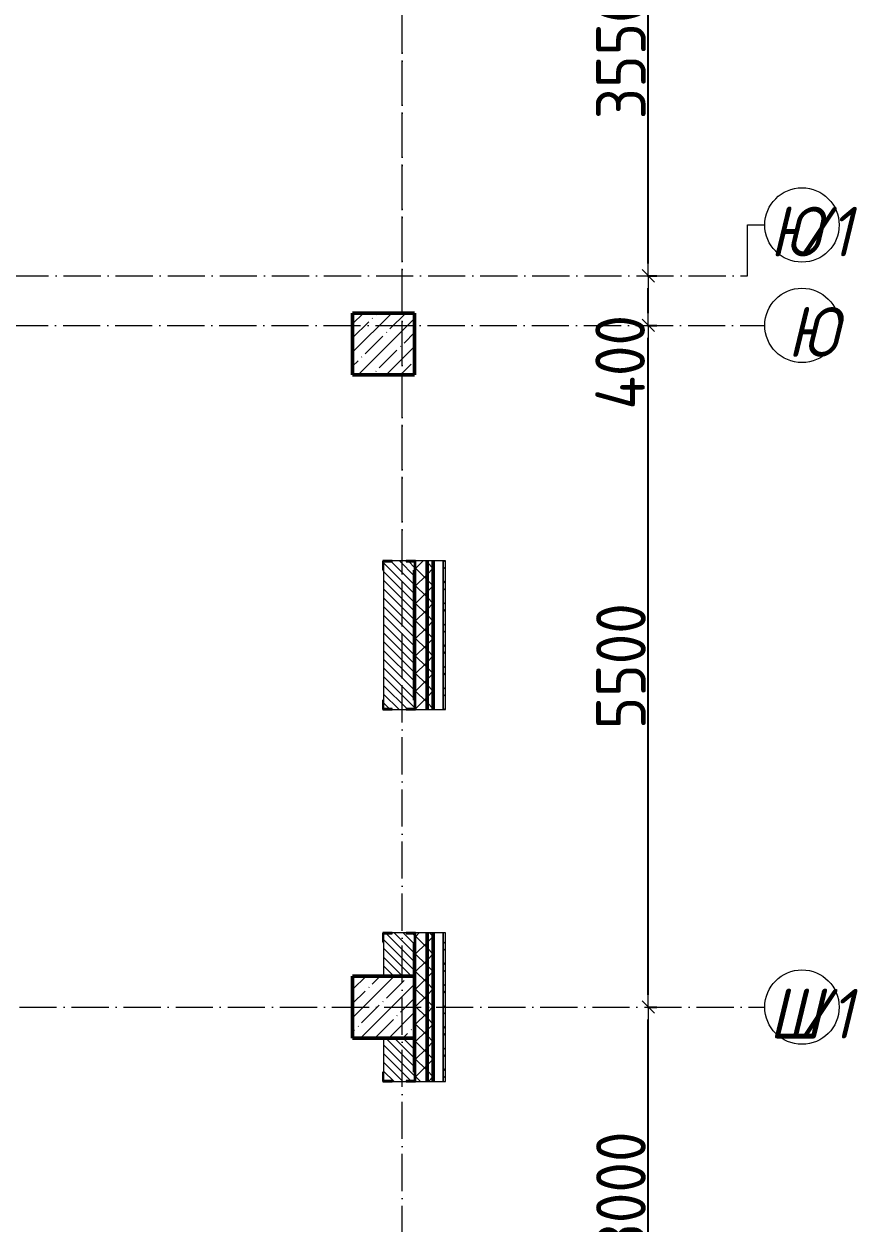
# Model space of a CAD drawing. Header units: millimetres. Extents: x -135211 to 49383, y -8033 to 228499.
# Drawn here: x -31843 to -25116, y 163513 to 173195 of the extents above; entities that cross this region are included whole.
import ezdxf

# ---------------------------------------------------------------- set-up
doc = ezdxf.new("R2010")
doc.units = ezdxf.units.MM
doc.linetypes.add('50_200_ШТРИХ_1Т_ш5_п1_п1_', pattern=[700, 500, -100, 0, -100])
for name, color, linetype, lineweight in [('A-____-____-DIMS', 7, 'Continuous', 9), ('A-GENM-____-MCUT', 7, 'Continuous', 25), ('A-GENM-____-OTLN-1', 7, 'Continuous', 25), ('A-WALL-____-MCUT-2', 7, 'Continuous', 50), ('A-WALL-____-MCUT-3', 7, 'Continuous', 9), ('A-WALL-____-PATT-1', 7, 'Continuous', 9), ('A-WALL-FNSH-MCUT-1', 7, 'Continuous', 9), ('S-COLS-____-MCUT', 7, 'Continuous', 50), ('S-COLS-____-OTLN', 7, 'Continuous', 9), ('S-GRID-____-IDEN', 7, 'Continuous', 9), ('S-GRID-____-OTLN', 7, 'Continuous', 9), ('S-GRID-____-OTLN-1', 7, '50_200_ШТРИХ_1Т_ш5_п1_п1_', 9)]:
    doc.layers.add(name, color=color, linetype=linetype, lineweight=lineweight)
doc.styles.add('ISOCPEUR_I', font='isocpeui.ttf', dxfattribs={"width": 0.9, "height": 2.5})
doc.styles.add('ISOCPEUR_I_9', font='isocpeui.ttf', dxfattribs={"width": 0.9, "height": 250})
doc.styles.add('СПДС', font='isocpeur.ttf', dxfattribs={"width": 0.9})
doc.dimstyles.new('Размера А3', dxfattribs={"dimtxt": 200, "dimasz": 100, "dimexe": 70, "dimexo": 100, "dimgap": 20, "dimtad": 1, "dimdec": 0, "dimrnd": 10, "dimzin": 0, "dimdsep": 46, "dimtxsty": 'СПДС', "dimblk": 'ARROWHEAD_6', "dimcen": 1, "dimclrd": 256, "dimclre": 256, "dimclrt": 256, "dimazin": 0, "dimtfac": 1, "dimtdec": 0, "dimtmove": 2, "dimatfit": 3, "dimfxl": 1, "dimtolj": 1, "dimtzin": 0, "dimarcsym": 0})
pattern_1 = [(45, (-129942.25, 127932.03), (-70.71068, 70.71068), []), (135, (-129942.25, 127932.03), (-70.71068, -70.71068), [])]
pattern_2 = [(135, (-129942.255, 127932.027), (-35.35534, -35.35534), [])]

# ---------------------------------------------------------------- blocks, each defined once
blk = doc.blocks.new('Ось сетки - Круг_Ø6_00__ISO-2_5_0_9K_-25732049-АР1_План отверстий 3 этажа в осях 1-64_Ю-ЯЯ')
at = {"layer": 'S-GRID-____-IDEN'}
blk.add_circle((0, 0), 3, dxfattribs=at)
blk = doc.blocks.new('BSC_Колонна _Прямоугольная - 500х500-V35-АР1_План отверстий 3 этажа в осях 1-64_А-ГГ')
at = {"layer": 'S-COLS-____-OTLN'}
h = blk.add_hatch(dxfattribs=at)
h.set_pattern_fill('FP_72', color=256, style=0, pattern_type=2)
h.set_pattern_definition([(45, (-101000, -37331.04), (-114.04925, 114.04925), []), (45, (-100885.95, -37331.04), (-114.04925, 114.04925), [201.613, -40.323, 3.353, -36.97])])
h.paths.add_polyline_path([(-250, -250), (250, -250), (250, 250), (-250, 250)], flags=0)
at = {"layer": 'S-COLS-____-MCUT'}
for p, q in [((250, 250), (-250, 250)), ((-250, 250), (-250, -250)), ((250, -250), (250, 250)), ((-250, -250), (250, -250))]:
    blk.add_line(p, q, dxfattribs=at)
blk = doc.blocks.new('BSC_Колонна _Прямоугольная - 500х500-V140-АР1_План отверстий 3 этажа в осях 1-64_А-ГГ')
at = {"layer": 'S-COLS-____-OTLN'}
h = blk.add_hatch(dxfattribs=at)
h.set_pattern_fill('FP_163', color=256, style=0, pattern_type=2)
h.set_pattern_definition([(45, (-101000, -42681.04), (-114.04925, 114.04925), []), (45, (-100885.95, -42681.04), (-114.04925, 114.04925), [201.613, -40.323, 3.353, -36.97])])
h.paths.add_polyline_path([(-250, -250), (250, -250), (250, 250), (-250, 250)], flags=0)
at = {"layer": 'S-COLS-____-MCUT'}
for p, q in [((250, 250), (-250, 250)), ((-250, 250), (-250, -250)), ((250, -250), (250, 250)), ((-250, -250), (250, -250))]:
    blk.add_line(p, q, dxfattribs=at)
blk = doc.blocks.new('Фахверк_СКБ_Уголок - 250_2700-27497298-АР1_План отверстий 3 этажа в осях 1-64_А-ГГ')
at = {"layer": 'A-GENM-____-MCUT'}
for p, q in [((200, 181), (125, 181)), ((125, 181), (125, 106)), ((125, 106), (131, 106)), ((131, 106), (131, 175)), ((131, 175), (200, 175)), ((200, 175), (200, 181)), ((131, -6), (125, -6)), ((125, -6), (125, -81)), ((125, -81), (200, -81)), ((131, -75), (131, -6)), ((200, -75), (131, -75)), ((200, -81), (200, -75))]:
    blk.add_line(p, q, dxfattribs=at)
blk = doc.blocks.new('Ось сетки - Круг_Ø6_00__ISO-2_5_0_9K_-25732049-АР1_План отверстий 3 этажа в осях 1-64_А-ГГ')
at = {"layer": 'S-GRID-____-IDEN'}
blk.add_circle((0, 0), 3, dxfattribs=at)
blk = doc.blocks.new('ARROWHEAD_6')
at = {"color": 0, "linetype": 'Continuous'}
for p, q in [((0, 0), (-1, 0)), ((-0.5, -0.5), (0.5, 0.5))]:
    blk.add_line(p, q, dxfattribs=at)
blk = doc.blocks.new('*D925')
at = {"layer": 'A-____-____-DIMS', "lineweight": -2, "transparency": 16777216}
for p, q in [((-26814.1, 171163.1), (-26738, 171163.1)), ((-26808, 170863.1), (-26808, 171063.1)), ((-26814.1, 170763.1), (-26738, 170763.1))]:
    blk.add_line(p, q, dxfattribs=at)
at = {"layer": 'Defpoints', "color": 0, "transparency": 16777216}
for p in [(-26914.1, 171163.1), (-26808, 171163.1), (-26914.1, 170763.1)]:
    blk.add_point(p, dxfattribs=at)
at = {"layer": 'A-____-____-DIMS', "lineweight": -2, "transparency": 16777216, "xscale": 100, "yscale": 100, "zscale": 100}
for p, rotation in [((-26808, 171163.1), 90), ((-26808, 170763.1), 270)]:
    blk.add_blockref('ARROWHEAD_6', p, dxfattribs=dict(at, rotation=rotation))
at = {"layer": 'A-____-____-DIMS', "transparency": 16777216, "insert": (-27234.6, 170083.4), "char_height": 400, "attachment_point": 1, "rotation": 90, "line_spacing_factor": 1.149209, "style": 'СПДС'}
blk.add_mtext('\\A1;400', dxfattribs=at)
blk = doc.blocks.new('*D926')
at = {"layer": 'A-____-____-DIMS', "lineweight": -2, "transparency": 16777216}
for p, q in [((-26814.1, 174713.1), (-26738, 174713.1)), ((-26808, 171263.1), (-26808, 174613.1)), ((-26814.1, 171163.1), (-26738, 171163.1))]:
    blk.add_line(p, q, dxfattribs=at)
at = {"layer": 'Defpoints', "color": 0, "transparency": 16777216}
for p in [(-26914.1, 174713.1), (-26808, 174713.1), (-26914.1, 171163.1)]:
    blk.add_point(p, dxfattribs=at)
at = {"layer": 'A-____-____-DIMS', "lineweight": -2, "transparency": 16777216, "xscale": 100, "yscale": 100, "zscale": 100}
for p, rotation in [((-26808, 174713.1), 90), ((-26808, 171163.1), 270)]:
    blk.add_blockref('ARROWHEAD_6', p, dxfattribs=dict(at, rotation=rotation))
at = {"layer": 'A-____-____-DIMS', "transparency": 16777216, "insert": (-27028, 172938.1), "char_height": 400, "attachment_point": 5, "rotation": 90, "style": 'СПДС'}
blk.add_mtext('\\A1;3550', dxfattribs=at)
blk = doc.blocks.new('*D951')
at = {"layer": 'A-____-____-DIMS', "lineweight": -2, "transparency": 16777216}
for p, q in [((-26814.1, 165263.1), (-26738, 165263.1)), ((-26808, 162363.1), (-26808, 165163.1)), ((-26814.1, 162263.1), (-26738, 162263.1))]:
    blk.add_line(p, q, dxfattribs=at)
at = {"layer": 'Defpoints', "color": 0, "transparency": 16777216}
for p in [(-26914.1, 165263.1), (-26808, 165263.1), (-26914.1, 162263.1)]:
    blk.add_point(p, dxfattribs=at)
at = {"layer": 'A-____-____-DIMS', "lineweight": -2, "transparency": 16777216, "xscale": 100, "yscale": 100, "zscale": 100}
for p, rotation in [((-26808, 165263.1), 90), ((-26808, 162263.1), 270)]:
    blk.add_blockref('ARROWHEAD_6', p, dxfattribs=dict(at, rotation=rotation))
at = {"layer": 'A-____-____-DIMS', "transparency": 16777216, "insert": (-27028, 163763.1), "char_height": 400, "attachment_point": 5, "rotation": 90, "style": 'СПДС'}
blk.add_mtext('\\A1;3000', dxfattribs=at)
blk = doc.blocks.new('*D952')
at = {"layer": 'A-____-____-DIMS', "lineweight": -2, "transparency": 16777216}
for p, q in [((-26814.1, 170763.1), (-26738, 170763.1)), ((-26808, 165363.1), (-26808, 170663.1)), ((-26814.1, 165263.1), (-26738, 165263.1))]:
    blk.add_line(p, q, dxfattribs=at)
at = {"layer": 'Defpoints', "color": 0, "transparency": 16777216}
for p in [(-26914.1, 170763.1), (-26808, 170763.1), (-26914.1, 165263.1)]:
    blk.add_point(p, dxfattribs=at)
at = {"layer": 'A-____-____-DIMS', "lineweight": -2, "transparency": 16777216, "xscale": 100, "yscale": 100, "zscale": 100}
for p, rotation in [((-26808, 170763.1), 90), ((-26808, 165263.1), 270)]:
    blk.add_blockref('ARROWHEAD_6', p, dxfattribs=dict(at, rotation=rotation))
at = {"layer": 'A-____-____-DIMS', "transparency": 16777216, "insert": (-27028, 168013.1), "char_height": 400, "attachment_point": 5, "rotation": 90, "style": 'СПДС'}
blk.add_mtext('\\A1;5500', dxfattribs=at)
blk = doc.blocks.new('*D953')
at = {"layer": 'A-____-____-DIMS', "lineweight": -2, "transparency": 16777216}
for p, q in [((-26814.1, 171163.1), (-26738, 171163.1)), ((-26808, 170863.1), (-26808, 171063.1)), ((-26814.1, 170763.1), (-26738, 170763.1))]:
    blk.add_line(p, q, dxfattribs=at)
at = {"layer": 'Defpoints', "color": 0, "transparency": 16777216}
for p in [(-26914.1, 171163.1), (-26808, 171163.1), (-26914.1, 170763.1)]:
    blk.add_point(p, dxfattribs=at)
at = {"layer": 'A-____-____-DIMS', "lineweight": -2, "transparency": 16777216, "xscale": 100, "yscale": 100, "zscale": 100}
for p, rotation in [((-26808, 171163.1), 90), ((-26808, 170763.1), 270)]:
    blk.add_blockref('ARROWHEAD_6', p, dxfattribs=dict(at, rotation=rotation))
at = {"layer": 'A-____-____-DIMS', "transparency": 16777216, "insert": (-27234.6, 170083.4), "char_height": 400, "attachment_point": 1, "rotation": 90, "line_spacing_factor": 1.149209, "style": 'СПДС'}
blk.add_mtext('\\A1;400', dxfattribs=at)
blk = doc.blocks.new('*D954')
at = {"layer": 'A-____-____-DIMS', "lineweight": -2, "transparency": 16777216}
for p, q in [((-26814.1, 174713.1), (-26738, 174713.1)), ((-26808, 171263.1), (-26808, 174613.1)), ((-26814.1, 171163.1), (-26738, 171163.1))]:
    blk.add_line(p, q, dxfattribs=at)
at = {"layer": 'Defpoints', "color": 0, "transparency": 16777216}
for p in [(-26914.1, 174713.1), (-26808, 174713.1), (-26914.1, 171163.1)]:
    blk.add_point(p, dxfattribs=at)
at = {"layer": 'A-____-____-DIMS', "lineweight": -2, "transparency": 16777216, "xscale": 100, "yscale": 100, "zscale": 100}
for p, rotation in [((-26808, 174713.1), 90), ((-26808, 171163.1), 270)]:
    blk.add_blockref('ARROWHEAD_6', p, dxfattribs=dict(at, rotation=rotation))
at = {"layer": 'A-____-____-DIMS', "transparency": 16777216, "insert": (-27028, 172938.1), "char_height": 400, "attachment_point": 5, "rotation": 90, "style": 'СПДС'}
blk.add_mtext('\\A1;3550', dxfattribs=at)

msp = doc.modelspace()

# ---------------------------------------------------------------- hatches: boundary and pattern name
at = {"layer": 'A-WALL-____-PATT-1'}
h = msp.add_hatch(dxfattribs=at)
h.set_pattern_fill('FP_1', color=256, style=0, pattern_type=2)
h.set_pattern_definition(pattern_1)
h.paths.add_polyline_path([(-28592.3, 125913.1), (-28592.3, 126863.1), (-28686.3, 126863.1), (-28686.3, 126788.1), (-28692.3, 126788.1), (-28692.3, 125913.1)], flags=0)
h.paths.add_polyline_path([(-28686.3, 128663.1), (-28592.3, 128663.1), (-28592.3, 129863.1), (-28686.3, 129863.1), (-28686.3, 129788.1), (-28692.3, 129788.1), (-28692.3, 128738.1), (-28686.3, 128738.1), (-28686.3, 128666.1)], flags=0)
h.paths.add_polyline_path([(-28592.3, 131663.1), (-28592.3, 132863.1), (-28686.3, 132863.1), (-28686.3, 132788.1), (-28692.3, 132788.1), (-28692.3, 131738.1), (-28686.3, 131738.1), (-28686.3, 131663.1)], flags=0)
h.paths.add_polyline_path([(-28592.3, 134663.1), (-28592.3, 135863.1), (-28686.3, 135863.1), (-28686.3, 135788.1), (-28692.3, 135788.1), (-28692.3, 134738.1), (-28686.3, 134738.1), (-28686.3, 134663.1)], flags=0)
h.paths.add_polyline_path([(-28686.3, 137663.1), (-28592.3, 137663.1), (-28592.3, 138863.1), (-28686.3, 138863.1), (-28686.3, 138788.1), (-28692.3, 138788.1), (-28692.3, 137738.1), (-28686.3, 137738.1), (-28686.3, 137669.1)], flags=0)
h.paths.add_polyline_path([(-28686.3, 143663.1), (-28592.3, 143663.1), (-28592.3, 144863.1), (-28686.3, 144863.1), (-28686.3, 144788.1), (-28692.3, 144788.1), (-28692.3, 143738.1), (-28686.3, 143738.1), (-28686.3, 143669.1)], flags=0)
h.paths.add_polyline_path([(-28686.3, 146663.1), (-28592.3, 146663.1), (-28592.3, 147863.1), (-28686.3, 147863.1), (-28686.3, 147788.1), (-28692.3, 147788.1), (-28692.3, 146738.1), (-28686.3, 146738.1), (-28686.3, 146669.1)], flags=0)
h.paths.add_polyline_path([(-28592.3, 149663.1), (-28592.3, 150863.1), (-28686.3, 150863.1), (-28686.3, 150788.1), (-28692.3, 150788.1), (-28692.3, 149738.1), (-28686.3, 149738.1), (-28686.3, 149663.1)], flags=0)
h.paths.add_polyline_path([(-28686.3, 152663.1), (-28592.3, 152663.1), (-28592.3, 153863.1), (-28686.3, 153863.1), (-28686.3, 153788.1), (-28692.3, 153788.1), (-28692.3, 152738.1), (-28686.3, 152738.1), (-28686.3, 152669.1)], flags=0)
h.paths.add_polyline_path([(-28592.3, 155663.1), (-28592.3, 156863.1), (-28686.3, 156863.1), (-28686.3, 156788.1), (-28692.3, 156788.1), (-28692.3, 155738.1), (-28686.3, 155738.1), (-28686.3, 155663.1)], flags=0)
h.paths.add_polyline_path([(-28592.3, 161663.1), (-28592.3, 162863.1), (-28686.3, 162863.1), (-28686.3, 162788.1), (-28692.3, 162788.1), (-28692.3, 161738.1), (-28686.3, 161738.1), (-28686.3, 161663.1)], flags=0)
h.paths.add_polyline_path([(-28686.3, 164663.1), (-28592.3, 164663.1), (-28592.3, 165863.1), (-28686.3, 165863.1), (-28686.3, 165788.1), (-28692.3, 165788.1), (-28692.3, 164738.1), (-28686.3, 164738.1), (-28686.3, 164669.1)], flags=0)
h.paths.add_polyline_path([(-28592.3, 167663.1), (-28592.3, 168863.1), (-28686.3, 168863.1), (-28686.3, 168788.1), (-28692.3, 168788.1), (-28692.3, 167738.1), (-28686.3, 167738.1), (-28686.3, 167663.1)], flags=0)
h.paths.add_polyline_path([(-28592.3, 173663.1), (-28592.3, 174728.1), (-28692.3, 174728.1), (-28692.3, 173738.1), (-28686.3, 173738.1), (-28686.3, 173663.1)], flags=0)
h = msp.add_hatch(dxfattribs=at)
h.set_pattern_fill('FP_1', color=256, style=0, pattern_type=2)
h.set_pattern_definition(pattern_1)
h.paths.add_polyline_path([(-28592.3, 125863.1), (-28542.3, 125863.1), (-28542.3, 126863.1), (-28592.3, 126863.1), (-28592.3, 125913.1)], flags=0)
h.paths.add_polyline_path([(-28592.3, 128663.1), (-28542.3, 128663.1), (-28542.3, 129863.1), (-28592.3, 129863.1), (-28592.3, 128666.1)], flags=0)
h.paths.add_polyline_path([(-28542.3, 131663.1), (-28542.3, 132863.1), (-28592.3, 132863.1), (-28592.3, 131663.1)], flags=0)
h.paths.add_polyline_path([(-28542.3, 134663.1), (-28542.3, 135863.1), (-28592.3, 135863.1), (-28592.3, 134663.1)], flags=0)
h.paths.add_polyline_path([(-28592.3, 137663.1), (-28542.3, 137663.1), (-28542.3, 138863.1), (-28592.3, 138863.1), (-28592.3, 138126.4)], flags=0)
h.paths.add_polyline_path([(-28592.3, 143663.1), (-28542.3, 143663.1), (-28542.3, 144863.1), (-28592.3, 144863.1), (-28592.3, 144146.6)], flags=0)
h.paths.add_polyline_path([(-28542.3, 146663.1), (-28542.3, 147863.1), (-28592.3, 147863.1), (-28592.3, 146663.1)], flags=0)
h.paths.add_polyline_path([(-28542.3, 149663.1), (-28542.3, 150863.1), (-28592.3, 150863.1), (-28592.3, 149663.1)], flags=0)
h.paths.add_polyline_path([(-28592.3, 152663.1), (-28542.3, 152663.1), (-28542.3, 153863.1), (-28592.3, 153863.1), (-28592.3, 152746.9)], flags=0)
h.paths.add_polyline_path([(-28592.3, 155663.1), (-28542.3, 155663.1), (-28542.3, 156863.1), (-28592.3, 156863.1), (-28592.3, 156187.1)], flags=0)
h.paths.add_polyline_path([(-28592.3, 161663.1), (-28542.3, 161663.1), (-28542.3, 162863.1), (-28592.3, 162863.1), (-28592.3, 162207.3)], flags=0)
h.paths.add_polyline_path([(-28542.3, 164663.1), (-28542.3, 165863.1), (-28592.3, 165863.1), (-28592.3, 164663.1)], flags=0)
h.paths.add_polyline_path([(-28592.3, 167663.1), (-28542.3, 167663.1), (-28542.3, 168863.1), (-28592.3, 168863.1), (-28592.3, 168227.5)], flags=0)
h.paths.add_polyline_path([(-28592.3, 173663.1), (-28542.3, 173663.1), (-28542.3, 174728.1), (-28592.3, 174728.1), (-28592.3, 174247.7)], flags=0)
h = msp.add_hatch(dxfattribs=at)
h.set_pattern_fill('FP_3', color=256, style=0, pattern_type=2)
h.set_pattern_definition([(45, (-129942.25, 127932.03), (-85.53659, 85.53659), []), (45, (-129885.23, 127932.03), (-85.53659, 85.53659), [])])
h.paths.add_polyline_path([(-28462.3, 125763.1), (-28442.3, 125763.1), (-28442.3, 126863.1), (-28462.3, 126863.1), (-28462.3, 125783.1)], flags=0)
h.paths.add_polyline_path([(-28442.3, 128663.1), (-28442.3, 129863.1), (-28462.3, 129863.1), (-28462.3, 128663.1)], flags=0)
h.paths.add_polyline_path([(-28462.3, 131663.1), (-28442.3, 131663.1), (-28442.3, 132863.1), (-28462.3, 132863.1), (-28462.3, 132106.2)], flags=0)
h.paths.add_polyline_path([(-28462.3, 134663.1), (-28442.3, 134663.1), (-28442.3, 135863.1), (-28462.3, 135863.1), (-28462.3, 134686.3)], flags=0)
h.paths.add_polyline_path([(-28442.3, 137663.1), (-28442.3, 138863.1), (-28462.3, 138863.1), (-28462.3, 137663.1)], flags=0)
h.paths.add_polyline_path([(-28442.3, 143663.1), (-28442.3, 144863.1), (-28462.3, 144863.1), (-28462.3, 143663.1)], flags=0)
h.paths.add_polyline_path([(-28442.3, 146663.1), (-28442.3, 147863.1), (-28462.3, 147863.1), (-28462.3, 146663.1)], flags=0)
h.paths.add_polyline_path([(-28442.3, 149663.1), (-28442.3, 150863.1), (-28462.3, 150863.1), (-28462.3, 149663.1)], flags=0)
h.paths.add_polyline_path([(-28462.3, 152663.1), (-28442.3, 152663.1), (-28442.3, 153863.1), (-28462.3, 153863.1), (-28462.3, 152746.9)], flags=0)
h.paths.add_polyline_path([(-28442.3, 155663.1), (-28442.3, 156863.1), (-28462.3, 156863.1), (-28462.3, 155663.1)], flags=0)
h.paths.add_polyline_path([(-28442.3, 161663.1), (-28442.3, 162863.1), (-28462.3, 162863.1), (-28462.3, 161663.1)], flags=0)
h.paths.add_polyline_path([(-28462.3, 164663.1), (-28442.3, 164663.1), (-28442.3, 165863.1), (-28462.3, 165863.1), (-28462.3, 164787.4)], flags=0)
h.paths.add_polyline_path([(-28442.3, 167663.1), (-28442.3, 168863.1), (-28462.3, 168863.1), (-28462.3, 167663.1)], flags=0)
h.paths.add_polyline_path([(-28442.3, 173663.1), (-28442.3, 174728.1), (-28462.3, 174728.1), (-28462.3, 173663.1)], flags=0)
h = msp.add_hatch(dxfattribs=at)
h.set_pattern_fill('FP_6', color=256, style=0, pattern_type=2)
h.set_pattern_definition(pattern_2)
h.paths.add_polyline_path([(-28942.3, 165513.1), (-28692.3, 165513.1), (-28692.3, 165857.1), (-28761.3, 165857.1), (-28761.3, 165863.1), (-28873.3, 165863.1), (-28873.3, 165857.1), (-28942.3, 165857.1), (-28942.3, 165788.1)], flags=0)
h.paths.add_polyline_path([(-28873.3, 167663.1), (-28761.3, 167663.1), (-28761.3, 167669.1), (-28692.3, 167669.1), (-28692.3, 168857.1), (-28761.3, 168857.1), (-28761.3, 168863.1), (-28873.3, 168863.1), (-28873.3, 168857.1), (-28942.3, 168857.1), (-28942.3, 167669.1), (-28873.3, 167669.1)], flags=0)
h = msp.add_hatch(dxfattribs=at)
h.set_pattern_fill('FP_6', color=256, style=0, pattern_type=2)
h.set_pattern_definition(pattern_2)
h.paths.add_polyline_path([(-28761.3, 162513.1), (-28692.3, 162513.1), (-28692.3, 162857.1), (-28761.3, 162857.1), (-28761.3, 162863.1), (-28873.3, 162863.1), (-28873.3, 162857.1), (-28942.3, 162857.1), (-28942.3, 162513.1)], flags=0)
h.paths.add_polyline_path([(-28761.3, 164663.1), (-28761.3, 164669.1), (-28692.3, 164669.1), (-28692.3, 165013.1), (-28942.3, 165013.1), (-28942.3, 164669.1), (-28873.3, 164669.1), (-28873.3, 164663.1)], flags=0)

# ---------------------------------------------------------------- linework, layer by layer
at = {"layer": 'A-WALL-____-MCUT-2'}
for p, q in [((-28592.3, 167663.1), (-28592.3, 168863.1)), ((-28542.3, 167663.1), (-28542.3, 168863.1)), ((-28692.3, 168788.1), (-28692.3, 167738.1)), ((-28592.3, 164663.1), (-28592.3, 165863.1)), ((-28542.3, 164663.1), (-28542.3, 165863.1)), ((-28692.3, 165788.1), (-28692.3, 165513.1)), ((-28692.3, 165013.1), (-28692.3, 164738.1))]:
    msp.add_line(p, q, dxfattribs=at)
at = {"layer": 'A-WALL-____-MCUT-3'}
for p, q in [((-28761.3, 168863.1), (-28873.3, 168863.1)), ((-28462.3, 168863.1), (-28686.3, 168863.1)), ((-28462.3, 167663.1), (-28462.3, 168863.1)), ((-28942.3, 168788.1), (-28942.3, 167738.1)), ((-28873.3, 167663.1), (-28761.3, 167663.1)), ((-28686.3, 167663.1), (-28462.3, 167663.1)), ((-28761.3, 165863.1), (-28873.3, 165863.1)), ((-28462.3, 165863.1), (-28686.3, 165863.1)), ((-28462.3, 164663.1), (-28462.3, 165863.1)), ((-28942.3, 165788.1), (-28942.3, 165513.1)), ((-28942.3, 165013.1), (-28942.3, 164738.1)), ((-28873.3, 164663.1), (-28761.3, 164663.1)), ((-28686.3, 164663.1), (-28462.3, 164663.1))]:
    msp.add_line(p, q, dxfattribs=at)
at = {"layer": 'A-WALL-FNSH-MCUT-1'}
for p, q in [((-28442.3, 168863.1), (-28462.3, 168863.1)), ((-28462.3, 168863.1), (-28462.3, 167663.1)), ((-28442.3, 167663.1), (-28442.3, 168863.1)), ((-28462.3, 167663.1), (-28442.3, 167663.1)), ((-28442.3, 165863.1), (-28462.3, 165863.1)), ((-28462.3, 165863.1), (-28462.3, 164663.1)), ((-28442.3, 164663.1), (-28442.3, 165863.1)), ((-28462.3, 164663.1), (-28442.3, 164663.1))]:
    msp.add_line(p, q, dxfattribs=at)
at = {"layer": 'S-GRID-____-OTLN'}
for p, q in [((-26007.7, 171573.2), (-25867.8, 171573.2)), ((-26007.7, 171163.1), (-26007.7, 171573.2)), ((-26007.7, 171573.2), (-25867.8, 171573.2)), ((-26007.7, 171163.1), (-26007.7, 171573.2))]:
    msp.add_line(p, q, dxfattribs=at)
at = {"layer": 'S-GRID-____-OTLN-1', "color": 251, "ltscale": 0.6, "true_color": 0x636466}
for p, q in [((-28792.3, 167913.1), (-28792.3, 218824.9)), ((-28792.3, 123449.4), (-28792.3, 177813)), ((-55469.9, 171163.1), (-26007.7, 171163.1)), ((-55469.9, 171163.1), (-26007.7, 171163.1)), ((-62615.5, 170763.1), (-25867.8, 170763.1)), ((-36921, 165263.1), (-25867.8, 165263.1))]:
    msp.add_line(p, q, dxfattribs=at)

# ---------------------------------------------------------------- block references
at = {"layer": 'A-GENM-____-OTLN-1'}
for p, rotation in [((-28867.3, 168988.1), 269.9999999999999), ((-28767.3, 167538.1), 89.9999999999999), ((-28867.3, 165988.1), 269.9999999999999), ((-28767.3, 164538.1), 89.9999999999999)]:
    msp.add_blockref('Фахверк_СКБ_Уголок - 250_2700-27497298-АР1_План отверстий 3 этажа в осях 1-64_А-ГГ', p, dxfattribs=dict(at, rotation=rotation))
at = {"layer": 'S-COLS-____-OTLN'}
for name, p in [('BSC_Колонна _Прямоугольная - 500х500-V140-АР1_План отверстий 3 этажа в осях 1-64_А-ГГ', (-28942.3, 170613.1)), ('BSC_Колонна _Прямоугольная - 500х500-V35-АР1_План отверстий 3 этажа в осях 1-64_А-ГГ', (-28942.3, 165263.1))]:
    msp.add_blockref(name, p, dxfattribs=at)
at = {"layer": 'S-GRID-____-IDEN', "xscale": 99.99999999999993, "yscale": 99.99999999999993, "zscale": 99.99999999999993}
for name, p, rotation in [('Ось сетки - Круг_Ø6_00__ISO-2_5_0_9K_-25732049-АР1_План отверстий 3 этажа в осях 1-64_Ю-ЯЯ', (-25567.8, 171573.2), 269.9999999999994), ('Ось сетки - Круг_Ø6_00__ISO-2_5_0_9K_-25732049-АР1_План отверстий 3 этажа в осях 1-64_А-ГГ', (-25567.8, 171573.2), 269.9999999999994), ('Ось сетки - Круг_Ø6_00__ISO-2_5_0_9K_-25732049-АР1_План отверстий 3 этажа в осях 1-64_Ю-ЯЯ', (-25567.8, 170763.1), 269.9999999999995), ('Ось сетки - Круг_Ø6_00__ISO-2_5_0_9K_-25732049-АР1_План отверстий 3 этажа в осях 1-64_А-ГГ', (-25567.8, 170763.1), 269.9999999999995), ('Ось сетки - Круг_Ø6_00__ISO-2_5_0_9K_-25732049-АР1_План отверстий 3 этажа в осях 1-64_А-ГГ', (-25567.8, 165263.1), 269.9999999999995)]:
    msp.add_blockref(name, p, dxfattribs=dict(at, rotation=rotation))

# ---------------------------------------------------------------- texts
at = {"layer": 'S-GRID-____-IDEN', "char_height": 400, "attachment_point": 1}
for s, insert, width, style in [('\\fISOCPEUR|b0|i1|c204|p34|;\\W.9;Ю', (-25826.5, 171719.9), 266.962, 'ISOCPEUR_I_9'), ('\\fISOCPEUR|b0|i1|c204|p34|;\\W.9;Ю', (-25826.5, 171719.9), 266.962, 'ISOCPEUR_I'), ('/1', (-25606.2, 171719.9), 346.329, 'ISOCPEUR_I_9'), ('/1', (-25606.2, 171719.9), 346.329, 'ISOCPEUR_I'), ('\\fISOCPEUR|b0|i1|c204|p34|;\\W.9;Ю', (-25683.8, 170909.7), 266.962, 'ISOCPEUR_I_9'), ('\\fISOCPEUR|b0|i1|c204|p34|;\\W.9;Ю', (-25683.8, 170909.7), 266.962, 'ISOCPEUR_I'), ('\\fISOCPEUR|b0|i1|c204|p34|;\\W.9;Ш', (-25832.3, 165409.7), 281.392, 'ISOCPEUR_I'), ('/1', (-25600.2, 165409.7), 346.329, 'ISOCPEUR_I')]:
    msp.add_mtext(s, dxfattribs=dict(at, insert=insert, width=width, style=style))

# ---------------------------------------------------------------- dimensions: what is measured, and where the dimension line sits
at = {"layer": 'A-____-____-DIMS'}
for base, p1, p2, picture, middle in [((-26808, 174713.1), (-26914.1, 171163.1), (-26914.1, 174713.1), '*D926', (-27028, 172938.1)), ((-26808, 174713.1), (-26914.1, 171163.1), (-26914.1, 174713.1), '*D954', (-27028, 172938.1)), ((-26808, 170763.1), (-26914.1, 165263.1), (-26914.1, 170763.1), '*D952', (-27028, 168013.1)), ((-26808, 165263.1), (-26914.1, 162263.1), (-26914.1, 165263.1), '*D951', (-27028, 163763.1))]:
    dim = msp.add_linear_dim(base=base, p1=p1, p2=p2, angle=90, dimstyle='Размера А3', override={"dimtxt": 400}, dxfattribs=at)
    dim.commit()
    dim.dimension.update_dxf_attribs({"geometry": picture, "text_midpoint": middle})
for picture in ['*D925', '*D953']:
    dim = msp.add_linear_dim(base=(-26808, 171163.1), p1=(-26914.1, 170763.1), p2=(-26914.1, 171163.1), angle=90, dimstyle='Размера А3', override={"dimtxt": 400}, dxfattribs=at)
    dim.commit()
    dim.dimension.update_dxf_attribs({"geometry": picture, "text_midpoint": (-26968, 170443.4), "dimtype": 160, "text_rotation": 90})

doc.saveas('drawing.dxf')
